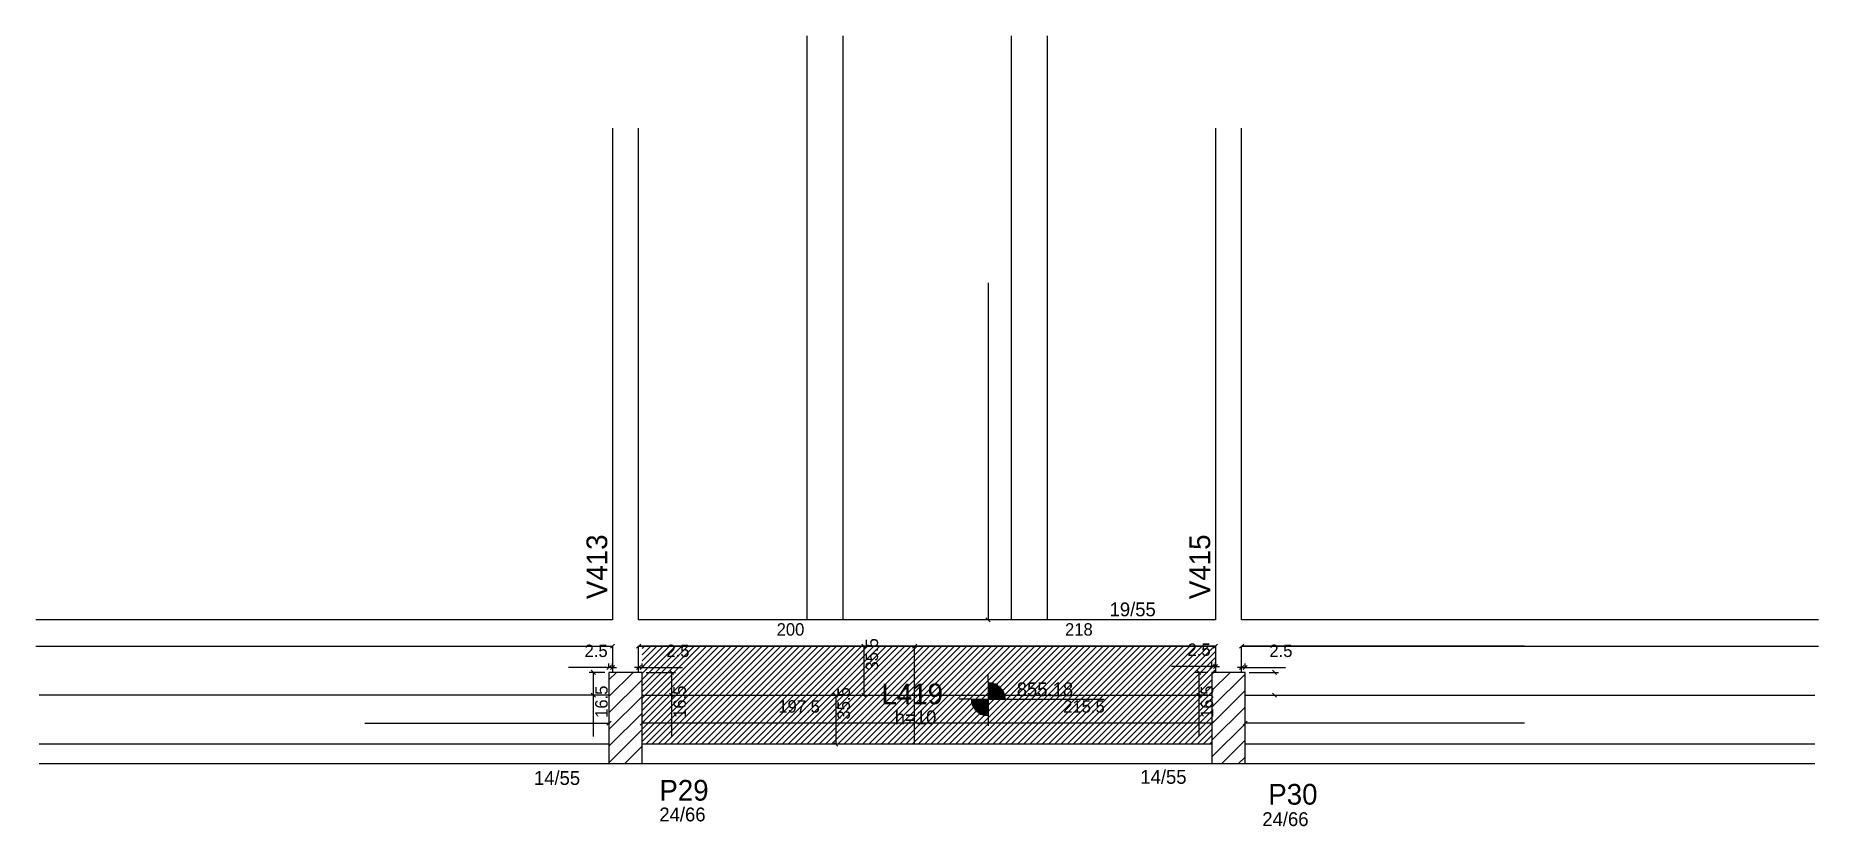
# Model space of a CAD drawing. Header units: metres. Extents: x 2867 to 4159, y 1441 to 2013.
import ezdxf

# ---------------------------------------------------------------- set-up
doc = ezdxf.new("R2010")
doc.units = ezdxf.units.M
for name, color, linetype in [('3', 7, 'Continuous'), ('4', 7, 'Continuous'), ('7', 7, 'Continuous'), ('Painéis', 7, 'Continuous'), ('REAPROVEITAMENTO', 7, 'Continuous')]:
    doc.layers.add(name, color=color, linetype=linetype)

msp = doc.modelspace()

# ---------------------------------------------------------------- hatches: boundary and pattern name
at = {"layer": 'REAPROVEITAMENTO'}
h = msp.add_hatch(dxfattribs=at)
h.set_pattern_fill('ANSI31')
h.paths.add_polyline_path([(3722.3, 1552.1), (3719.8, 1552.1), (3720, 1500.1), (3307, 1500.1), (3307, 1571.1), (3722.5, 1571.1), (3722.3, 1552.1)])

# ---------------------------------------------------------------- linework, layer by layer
at = {"layer": '3', "color": 3, "lineweight": 25}
for p, q in [((3283, 1534.7), (3300.4, 1552.1)), ((3283, 1546.7), (3288.4, 1552.1)), ((3557.9, 1545.2), (3557.9, 1550.7)), ((3720, 1539), (3733.1, 1552.1)), ((3720, 1551), (3721.1, 1552.1)), ((3720, 1526.9), (3744, 1550.9)), ((3283, 1522.7), (3307, 1546.7)), ((3557.9, 1545.2), (3557.9, 1520.2)), ((3557.9, 1544.6), (3561.7, 1544.6)), ((3557.9, 1543.8), (3563.6, 1543.8)), ((3557.9, 1543), (3564.9, 1543)), ((3557.9, 1542.2), (3566, 1542.2)), ((3557.9, 1541.4), (3566.8, 1541.4)), ((3557.9, 1540.6), (3567.5, 1540.6)), ((3557.9, 1539.8), (3568.1, 1539.8)), ((3557.9, 1539), (3568.6, 1539)), ((3557.9, 1538.2), (3569.1, 1538.2)), ((3720, 1514.9), (3744, 1538.9)), ((3283, 1510.7), (3307, 1534.7)), ((3545.4, 1532.7), (3536.9, 1532.7)), ((3545.4, 1532.7), (3570.4, 1532.7)), ((3557.9, 1531.9), (3545.4, 1531.9)), ((3557.9, 1531.1), (3545.5, 1531.1)), ((3557.9, 1530.3), (3545.6, 1530.3)), ((3557.9, 1529.5), (3545.8, 1529.5)), ((3557.9, 1528.7), (3546, 1528.7)), ((3557.9, 1527.9), (3546.3, 1527.9)), ((3557.9, 1527.1), (3546.7, 1527.1)), ((3557.9, 1526.3), (3547.1, 1526.3)), ((3557.9, 1525.6), (3547.6, 1525.6)), ((3557.9, 1524.8), (3548.2, 1524.8)), ((3557.9, 1537.4), (3569.4, 1537.4)), ((3557.9, 1536.7), (3569.7, 1536.7)), ((3557.9, 1535.9), (3569.9, 1535.9)), ((3557.9, 1535.1), (3570.1, 1535.1)), ((3557.9, 1534.3), (3570.3, 1534.3)), ((3557.9, 1533.5), (3570.4, 1533.5)), ((3570.4, 1532.7), (3641.8, 1532.7)), ((3720, 1502.9), (3744, 1526.9)), ((3283, 1498.6), (3307, 1522.6)), ((3557.9, 1524), (3548.9, 1524)), ((3557.9, 1523.2), (3549.7, 1523.2)), ((3557.9, 1522.4), (3550.8, 1522.4)), ((3557.9, 1521.6), (3552.1, 1521.6)), ((3557.9, 1520.8), (3554, 1520.8)), ((3557.9, 1520.2), (3557.9, 1513.3)), ((3720, 1490.9), (3744, 1514.9)), ((3283, 1486.6), (3307, 1510.6)), ((3727.2, 1486.1), (3744, 1502.9)), ((3294.5, 1486.1), (3307, 1498.6)), ((3306.5, 1486.1), (3307, 1486.6)), ((3739.3, 1486.1), (3744, 1490.8))]:
    msp.add_line(p, q, dxfattribs=at)
for points in [[(3285.5, 1946.1), (3285.5, 1590.1)], [(3304.5, 1590.1), (3304.5, 1946.1)], [(3722.5, 1946.1), (3722.5, 1590.1)], [(3741.5, 1590.1), (3741.5, 1946.1)], [(3285.5, 1590.1), (2867.5, 1590.1)], [(3722.5, 1590.1), (3304.5, 1590.1)], [(4159.5, 1590.1), (3741.5, 1590.1)], [(2867.5, 1571.1), (3285.5, 1571.1)], [(3285.5, 1571.1), (3285.5, 1552.1)], [(3304.5, 1571.1), (3722.5, 1571.1)], [(3304.5, 1552.1), (3304.5, 1571.1)], [(3304.5, 1552.1), (3304.5, 1571.1)], [(3722.5, 1571.1), (3722.5, 1552.1)], [(3741.5, 1571.1), (4159.5, 1571.1)], [(3741.5, 1552.1), (3741.5, 1571.1)], [(3283, 1500.1), (2870, 1500.1)], [(3720, 1500.1), (3307, 1500.1)], [(4157, 1500.1), (3744, 1500.1)], [(2870, 1486.1), (3283, 1486.1)], [(3307, 1486.1), (3720, 1486.1)], [(3744, 1486.1), (4157, 1486.1)]]:
    msp.add_lwpolyline(points, dxfattribs=at)
at = {"layer": '7', "color": 7, "lineweight": 25}
for points in [[(3283, 1486.1), (3307, 1486.1), (3307, 1552.1), (3283, 1552.1), (3283, 1486.1)], [(3720, 1486.1), (3744, 1486.1), (3744, 1552.1), (3720, 1552.1), (3720, 1486.1)]]:
    msp.add_lwpolyline(points, dxfattribs=at)
at = {"layer": 'Painéis', "color": 200, "lineweight": 25}
for p, q in [((3426.5, 2013.1), (3426.5, 1590.1)), ((3452.5, 2013.1), (3452.5, 1590.1)), ((3574.5, 2013.1), (3574.5, 1590.1)), ((3600.5, 2013.1), (3600.5, 1590.1)), ((3504.5, 1500.1), (3504.5, 1571.1)), ((3283, 1535.6), (2870, 1535.6)), ((3307, 1535.6), (3720, 1535.6)), ((3744, 1535.6), (4157, 1535.6))]:
    msp.add_line(p, q, dxfattribs=at)
at = {"layer": 'Painéis', "color": 4, "lineweight": 25}
for p, q in [((3557.7, 1834.1), (3557.7, 1590.1)), ((3106, 1571.1), (3285.5, 1571.1)), ((3504.5, 1571.1), (3304.5, 1571.1)), ((3465.4, 1571.1), (3464.7, 1571.1)), ((3467.7, 1571.1), (3467.7, 1535.6)), ((3722.5, 1571.1), (3504.5, 1571.1)), ((3946.5, 1571.1), (3741.5, 1571.1)), ((3283, 1555.6), (3253.6, 1555.6)), ((3280, 1552.1), (3268.6, 1552.1)), ((3271.6, 1552.1), (3271.6, 1535.6)), ((3283, 1555.1), (3283, 1558.6)), ((3285.5, 1555.6), (3283, 1555.6)), ((3285.5, 1555.1), (3285.5, 1558.6)), ((3285.5, 1555.6), (3288.5, 1555.6)), ((3304.5, 1555.6), (3301.5, 1555.6)), ((3304.5, 1555.1), (3304.5, 1558.6)), ((3304.5, 1555.6), (3307, 1555.6)), ((3307, 1555.1), (3307, 1558.6)), ((3307, 1555.6), (3336.3, 1555.6)), ((3310, 1552.1), (3331.3, 1552.1)), ((3328.3, 1552.1), (3328.3, 1535.6)), ((3720, 1556.4), (3690.6, 1556.4)), ((3717, 1552.1), (3707.5, 1552.1)), ((3710.5, 1552.1), (3710.5, 1535.6)), ((3720, 1555.1), (3720, 1559.4)), ((3722.5, 1556.4), (3720, 1556.4)), ((3722.5, 1555.1), (3722.5, 1559.4)), ((3722.5, 1556.4), (3725.5, 1556.4)), ((3741.5, 1555.6), (3738.5, 1555.6)), ((3741.5, 1555.1), (3741.5, 1558.6)), ((3741.5, 1555.6), (3744, 1555.6)), ((3744, 1555.1), (3744, 1558.6)), ((3744, 1555.6), (3773.3, 1555.6)), ((3747, 1552.1), (3768.3, 1552.1)), ((3280, 1535.6), (3268.6, 1535.6)), ((3271.6, 1535.6), (3271.6, 1505.6)), ((3310, 1535.6), (3331.3, 1535.6)), ((3328.3, 1535.6), (3328.3, 1505.6)), ((3446.2, 1535.6), (3444.3, 1535.6)), ((3447.3, 1535.6), (3447.3, 1500.1)), ((3465.4, 1535.6), (3464.7, 1535.6)), ((3717, 1535.6), (3707.5, 1535.6)), ((3710.5, 1535.6), (3710.5, 1505.6)), ((3747, 1535.6), (3768.3, 1535.6)), ((3106, 1515.3), (3283, 1515.3)), ((3504.5, 1515.3), (3307, 1515.3)), ((3720, 1515.3), (3504.5, 1515.3)), ((3946.5, 1515.3), (3744, 1515.3)), ((3446.2, 1500.1), (3444.3, 1500.1))]:
    msp.add_line(p, q, dxfattribs=at)
at = {"layer": 'Painéis', "color": 0, "lineweight": 25}
for p, q in [((3556.2, 1591.6), (3559.2, 1588.6)), ((3284, 1569.6), (3287, 1572.6)), ((3306, 1572.6), (3303, 1569.6)), ((3469.2, 1569.6), (3466.2, 1572.6)), ((3506, 1572.6), (3503, 1569.6)), ((3503, 1569.6), (3506, 1572.6)), ((3721, 1569.6), (3724, 1572.6)), ((3743, 1572.6), (3740, 1569.6)), ((3273.1, 1550.6), (3270.1, 1553.6)), ((3281.5, 1554.1), (3284.5, 1557.1)), ((3287, 1557.1), (3284, 1554.1)), ((3303, 1554.1), (3306, 1557.1)), ((3308.5, 1557.1), (3305.5, 1554.1)), ((3329.8, 1550.6), (3326.8, 1553.6)), ((3712, 1550.6), (3709, 1553.6)), ((3718.5, 1554.9), (3721.5, 1557.9)), ((3724, 1557.9), (3721, 1554.9)), ((3740, 1554.1), (3743, 1557.1)), ((3745.5, 1557.1), (3742.5, 1554.1)), ((3766.8, 1550.6), (3763.8, 1553.6)), ((3270.1, 1537.1), (3273.1, 1534.1)), ((3326.8, 1537.1), (3329.8, 1534.1)), ((3448.8, 1534.1), (3445.8, 1537.1)), ((3466.2, 1537.1), (3469.2, 1534.1)), ((3709, 1537.1), (3712, 1534.1)), ((3763.8, 1537.1), (3766.8, 1534.1)), ((3281.5, 1513.8), (3284.5, 1516.8)), ((3308.5, 1516.8), (3305.5, 1513.8)), ((3506, 1516.8), (3503, 1513.8)), ((3503, 1513.8), (3506, 1516.8)), ((3718.5, 1513.8), (3721.5, 1516.8)), ((3745.5, 1516.8), (3742.5, 1513.8)), ((3445.8, 1501.6), (3448.8, 1498.6))]:
    msp.add_line(p, q, dxfattribs=at)

# ---------------------------------------------------------------- texts
at = {"layer": '3', "color": 3, "lineweight": 25}
for s, p in [('19/55', (3645.8, 1592.7)), ('855.18', (3578.5, 1534.8)), ('h=10', (3490.1, 1514.5)), ('14/55', (3228.6, 1470.6)), ('14/55', (3668.1, 1471.4)), ('24/66', (3319.5, 1444.2)), ('24/66', (3756.5, 1440.8))]:
    msp.add_text(s, height=10, dxfattribs=at).set_placement(p)
at = {"layer": '4', "color": 4, "lineweight": 25}
for s, p in [('V413', (3281.7, 1605.1)), ('V415', (3718.7, 1605.1))]:
    msp.add_text(s, height=15, rotation=90, dxfattribs=at).set_placement(p)
for s, p in [('L419', (3480.4, 1529)), ('P29', (3319.5, 1459.2)), ('P30', (3760.8, 1456.3))]:
    msp.add_text(s, height=15, dxfattribs=at).set_placement(p)
at = {"layer": 'Painéis', "color": 240, "lineweight": 25}
for s, p in [('200', (3404.5, 1578.7)), ('218', (3613.5, 1578.7)), ('2.5', (3265.3, 1563.2)), ('2.5', (3324.6, 1563.2)), ('2.5', (3702.3, 1564)), ('2.5', (3761.6, 1563.2)), ('197.5', (3405.7, 1522.9)), ('215.5', (3612.2, 1522.9))]:
    msp.add_text(s, height=9, dxfattribs=at).set_placement(p)
for s, p in [('35.5', (3478, 1553.4)), ('16.5', (3282, 1519.1)), ('16.5', (3338.7, 1519.1)), ('35.5', (3457.6, 1517.9)), ('16.5', (3720.9, 1519.1))]:
    msp.add_text(s, height=9, rotation=90, dxfattribs=at).set_placement(p)

doc.saveas('drawing.dxf')
